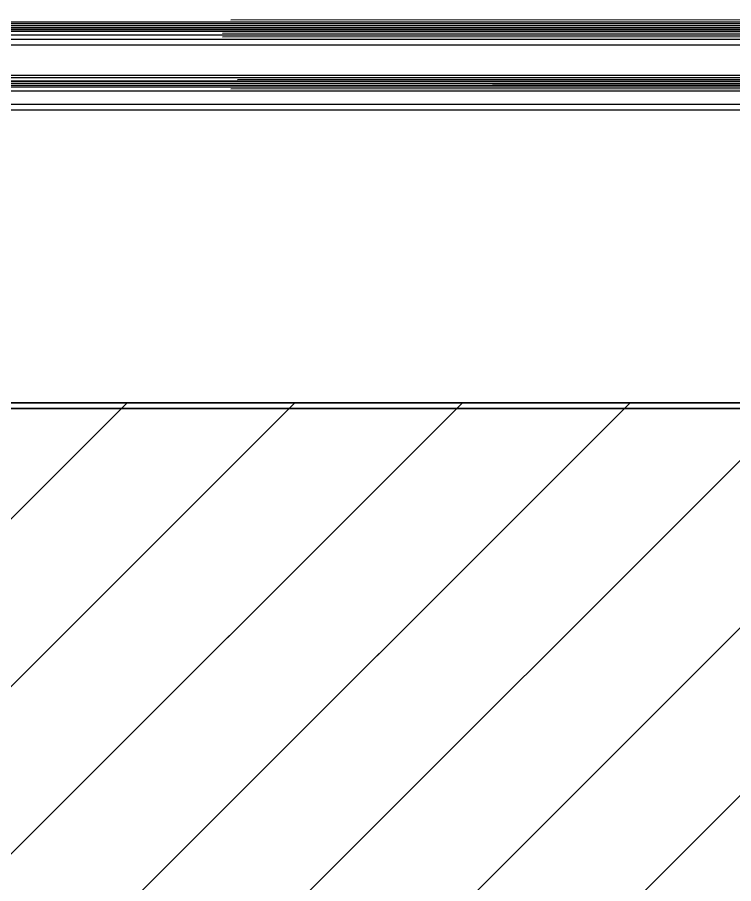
# Model space of a CAD drawing. Header units: inches. Extents: x 4821 to 127877, y 58012 to 433683.
# Drawn here: x 89382.4 to 89760.1, y 155706.9 to 156163.9 of the extents above; entities that cross this region are included whole.
import ezdxf

# ---------------------------------------------------------------- set-up
doc = ezdxf.new("R2010")
doc.units = ezdxf.units.IN
doc.header["$MEASUREMENT"] = 0
for name, color, linetype in [('A-GLAZ', 132, 'Continuous'), ('A-WAL-CMU', 7, 'Continuous'), ('A-WIN', 141, 'Continuous'), ('COL FISRT$0$COL GROUND$0$Cloums$0$A-COL-HAT', 8, 'Continuous'), ('COL FISRT$0$COL GROUND$0$Cloums$0$A-COL-RFC', 210, 'Continuous')]:
    doc.layers.add(name, color=color, linetype=linetype)

# ---------------------------------------------------------------- blocks, each defined once
blk = doc.blocks.new('COL FISRT')
at = {"layer": 'COL FISRT$0$COL GROUND$0$Cloums$0$A-COL-HAT'}
h = blk.add_hatch(dxfattribs=at)
h.set_pattern_fill('ANSI31', color=256, scale=500)
h.set_pattern_definition([(45, (1132937.42, -1550303.88), (-44.194174, 44.194174), [])])
h.paths.add_polyline_path([(1200077.91, -1522172.04), (1200077.91, -1518497.09), (1200078.14, -1518497.09), (1200077.67, -1517122.13), (1199432.13, -1517122.04), (1192527.91, -1517122.04), (1192527.91, -1520072.04), (1192827.91, -1520072.04), (1192827.91, -1517422.04), (1199780.89, -1517422.04), (1199777.91, -1519822.04), (1195677.91, -1519822.04), (1195677.91, -1522172.04), (1195977.91, -1522172.04), (1195977.91, -1520122.04), (1199777.91, -1520122.04), (1199777.91, -1522172.04)])
at = {"layer": 'COL FISRT$0$COL GROUND$0$Cloums$0$A-COL-RFC', "linetype": 'Continuous', "elevation": 0}
blk.add_lwpolyline([(1200077.91, -1522172.04), (1200077.91, -1517122.13), (1199783.88, -1517122.04), (1192527.91, -1517122.04), (1192527.91, -1520072.04), (1192827.91, -1520072.04), (1192827.91, -1517422.04), (1199777.91, -1517422.04), (1199777.91, -1519822.04), (1195677.91, -1519822.04), (1195677.91, -1522172.04), (1195977.91, -1522172.04), (1195977.91, -1520122.04), (1199777.91, -1520122.04), (1199777.91, -1522172.04), (1200077.91, -1522172.04)], dxfattribs=at)
blk = doc.blocks.new('CURTT')
at = {"layer": 'A-GLAZ', "extrusion": (1.56101e-06, 5.69003e-07, 1)}
for p, q in [((905511.46, -1520273.69, 0), (907611.94, -1520275.19, 0)), ((905511.46, -1520277.69, 0), (907612.95, -1520279.19, 0)), ((905511.46, -1520279.69, 0), (907612.95, -1520281.19, 0)), ((905511.46, -1520305.09, 0), (907608.45, -1520306.59, 0)), ((905511.46, -1520307.09, 0), (907608.45, -1520308.59, 0))]:
    blk.add_line(p, q, dxfattribs=at)
at = {"layer": 'A-GLAZ', "extrusion": (-1.56101e-06, 5.69003e-07, 1)}
for p, q in [((906984.52, -1520276.2, 0), (908415.26, -1520276.19, 0)), ((906984.52, -1520277.2, 0), (908415.26, -1520277.19, 0)), ((906984.52, -1520278.2, 0), (908415.26, -1520278.19, 0)), ((906984.52, -1520280.2, 0), (908415.26, -1520280.19, 0)), ((907010.52, -1520285.4, 0), (908342.96, -1520285.39, 0)), ((906989.02, -1520305.6, 0), (908364.46, -1520305.59, 0)), ((907010.52, -1520304.4, 0), (908342.96, -1520304.39, 0)), ((906989.02, -1520307.6, 0), (908364.46, -1520307.59, 0)), ((906989.02, -1520309.6, 0), (908364.46, -1520309.59, 0)), ((907002.52, -1520319.6, 0), (908349.46, -1520319.59, 0))]:
    blk.add_line(p, q, dxfattribs=at)
blk = doc.blocks.new('FIRST SLAB EDGE')
at = {"layer": 'A-WAL-CMU'}
blk.add_line((1196806.39, -1721438.56), (1198806.39, -1721438.56), dxfattribs=at)
at = {"layer": 'A-WIN', "xscale": -1}
blk.add_blockref('CURTT', (2105283.91, -200961.5, -1.15), dxfattribs=at)

msp = doc.modelspace()

# ---------------------------------------------------------------- block references
at = {"layer": 'A-WAL-CMU'}
for name, p in [('FIRST SLAB EDGE', (-1108176.96, 1877399.04)), ('FIRST SLAB EDGE', (-1108180.36, 1877396.06)), ('COL FISRT', (-1107582.53, 1673082.6, 0)), ('COL FISRT', (-1107585.93, 1673079.62, 0))]:
    msp.add_blockref(name, p, dxfattribs=at)

doc.saveas('drawing.dxf')
